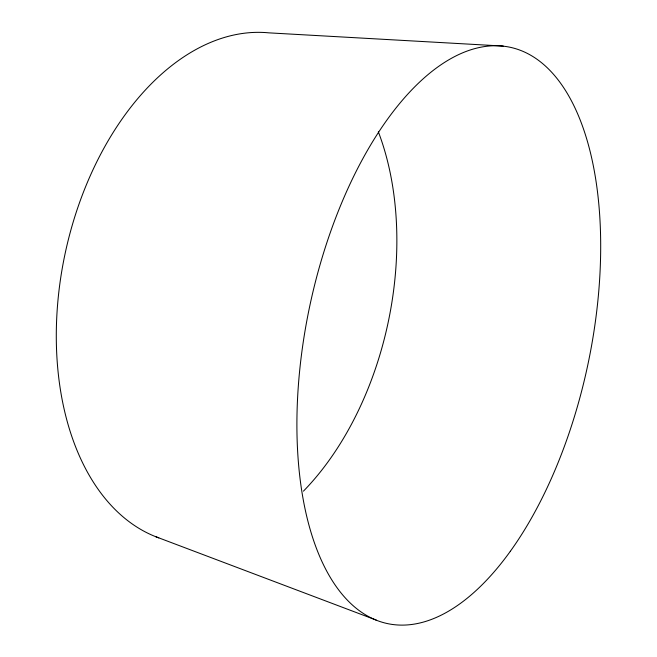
<?xml version="1.0" encoding="UTF-8"?>
<svg xmlns="http://www.w3.org/2000/svg" width="657" height="657" viewBox="0 0 657 657"><rect width="100%" height="100%" fill="white"/><g stroke="black" fill="none" stroke-linecap="round" stroke-linejoin="round"><path stroke-width="0.99" d="M503.262 46.072L268.82 32.85A259.252 165.145 -78 0 0 65.511 251.746A259.252 165.145 -78 0 0 158.78 537.853M155.873 536.753L376.289 620.093M378.333 131.786A259.252 165.145 -78 0 1 303.427 491.165M510.325 551.297A294.607 142.101 -78 0 0 538.182 60.116A294.607 142.101 -78 0 0 297.769 394.627A294.607 142.101 -78 0 0 510.325 551.297"/></g></svg>
